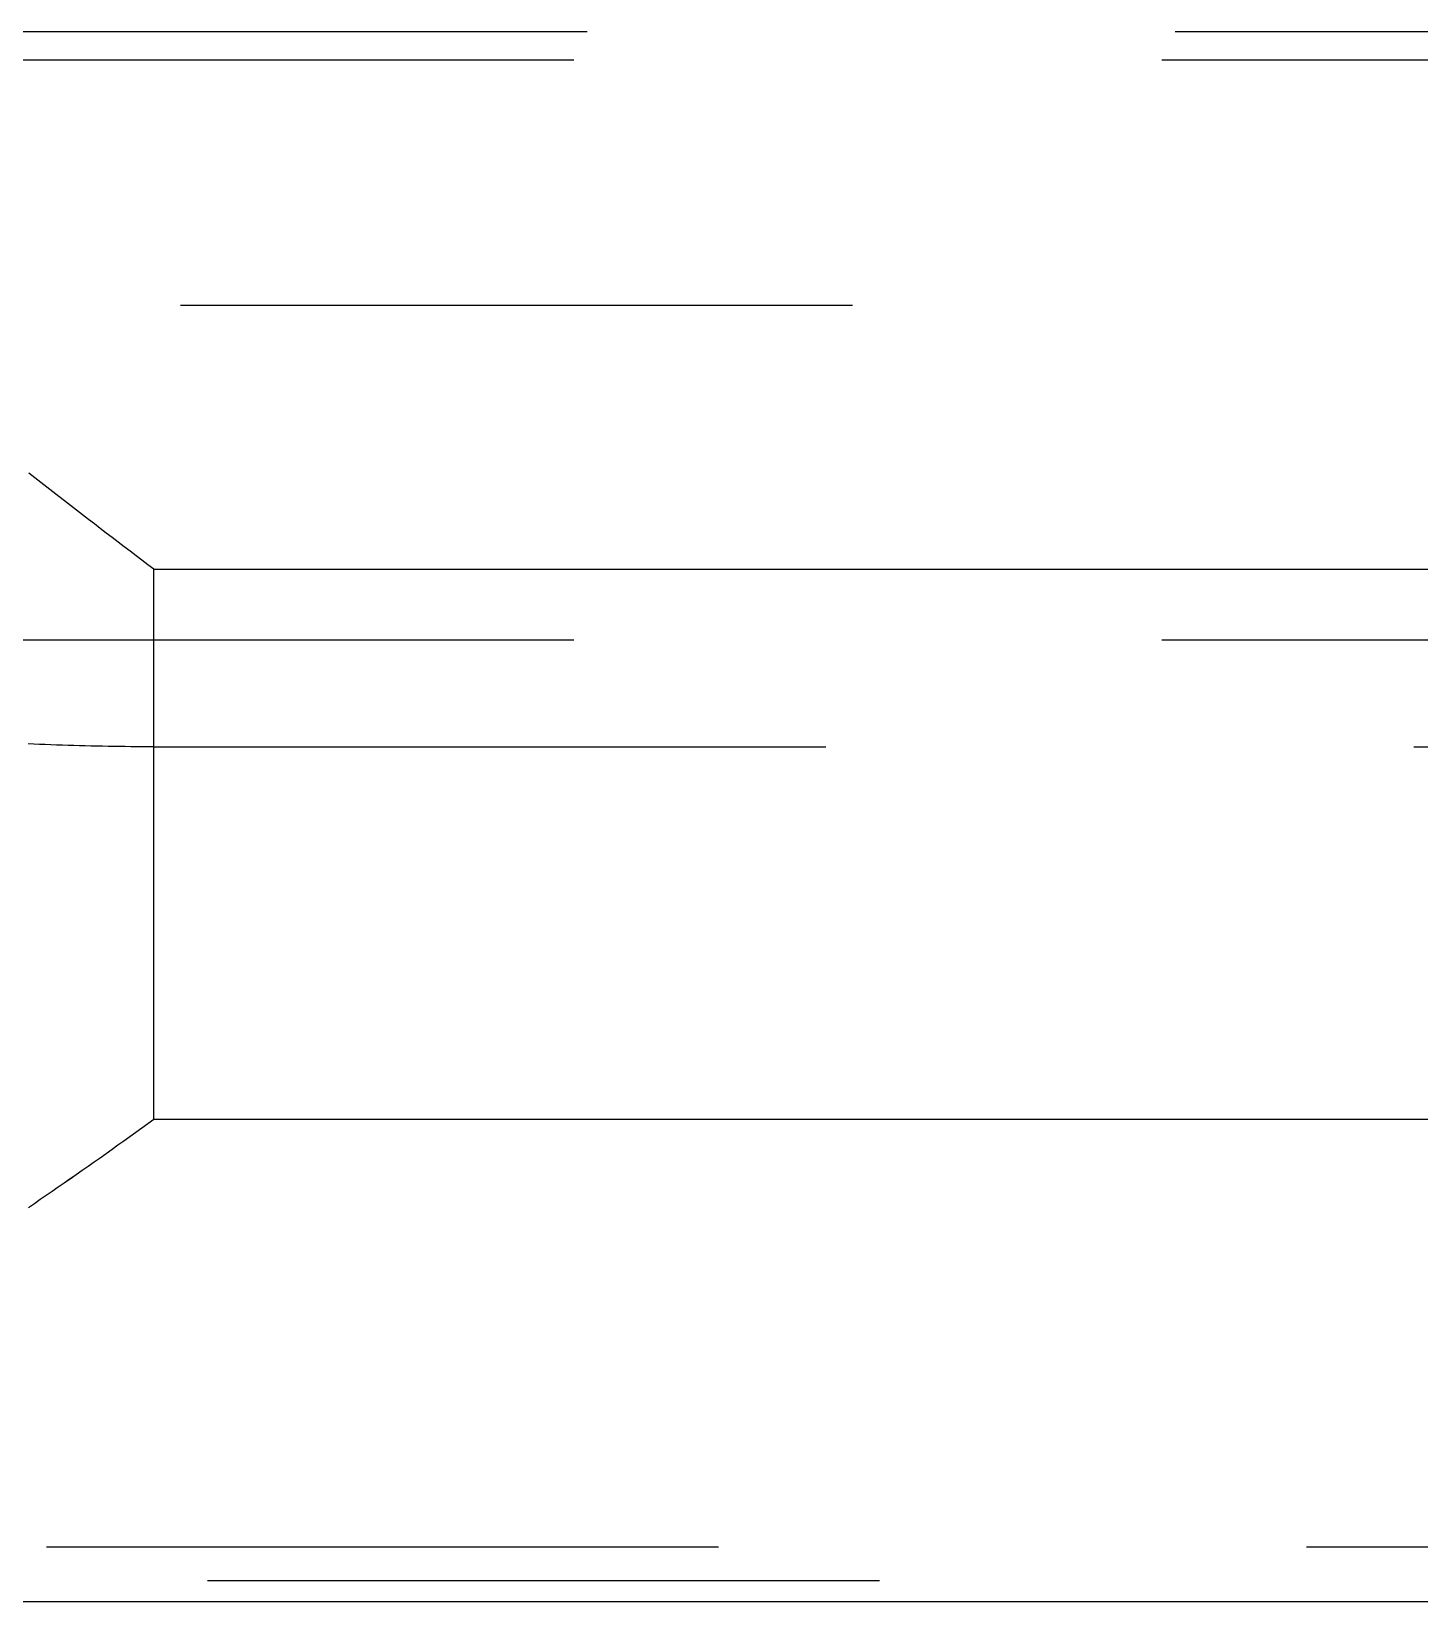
# Model space of a CAD drawing. Extents: x -11 to 23.5, y -3.8 to 3.8.
# Drawn here: x 1.628 to 2.454, y -1.884 to -0.95 of the extents above; entities that cross this region are included whole.
import ezdxf

# ---------------------------------------------------------------- set-up
doc = ezdxf.new("R2010")
doc.units = 0
doc.linetypes.add('PHL_CENTER', pattern=[0.75, 0.4, -0.35])
doc.linetypes.add('PHL_THICK', pattern=[0])
doc.layers.add('PROJECTION', color=7, linetype='CONTINUOUS')

msp = doc.modelspace()

# ---------------------------------------------------------------- linework, layer by layer
at = {"layer": 'PROJECTION', "color": 3, "linetype": 'PHL_CENTER'}
for p, q in [((0.808826, -0.949776), (13.793174, -0.949776)), ((0.801003, -0.966633), (13.800997, -0.966633)), ((0.966781, -1.112619), (13.635219, -1.112619)), ((0.801, -1.311781), (6.611, -1.311781)), ((1.629577, -1.373893), (1.626189, -1.373738)), ((1.632967, -1.37404), (1.629577, -1.373893)), ((1.636358, -1.37418), (1.632967, -1.37404)), ((1.639751, -1.374312), (1.636358, -1.37418)), ((1.643144, -1.374438), (1.639751, -1.374312)), ((1.64654, -1.374556), (1.643144, -1.374438)), ((1.649936, -1.374667), (1.64654, -1.374556)), ((1.653333, -1.374771), (1.649936, -1.374667)), ((1.656732, -1.374867), (1.653333, -1.374771)), ((1.660132, -1.374957), (1.656732, -1.374867)), ((1.663533, -1.375039), (1.660132, -1.374957)), ((1.666934, -1.375114), (1.663533, -1.375039)), ((1.670337, -1.375181), (1.666934, -1.375114)), ((1.673741, -1.375242), (1.670337, -1.375181)), ((1.677146, -1.375295), (1.673741, -1.375242)), ((1.680551, -1.375342), (1.677146, -1.375295)), ((1.683957, -1.375381), (1.680551, -1.375342)), ((1.687365, -1.375413), (1.683957, -1.375381)), ((1.690772, -1.375438), (1.687365, -1.375413)), ((1.694181, -1.375455), (1.690772, -1.375438)), ((1.69759, -1.375466), (1.694181, -1.375455)), ((1.701, -1.375469), (1.69759, -1.375466)), ((1.701, -1.375469), (12.901, -1.375469)), ((1.701, -1.597096), (1.701, -1.375469)), ((1.697436, -1.599674), (1.701, -1.597096)), ((1.701, -1.597096), (12.901, -1.597096)), ((1.686768, -1.60735), (1.690324, -1.604799)), ((1.690324, -1.604799), (1.69388, -1.60224)), ((1.69388, -1.60224), (1.697436, -1.599674)), ((1.672542, -1.617488), (1.676099, -1.614964)), ((1.676099, -1.614964), (1.679656, -1.612433)), ((1.679656, -1.612433), (1.683212, -1.609895)), ((1.683212, -1.609895), (1.686768, -1.60735)), ((1.658314, -1.627512), (1.661871, -1.625017)), ((1.661871, -1.625017), (1.665429, -1.622514)), ((1.665429, -1.622514), (1.668985, -1.620005)), ((1.668985, -1.620005), (1.672542, -1.617488)), ((1.644086, -1.637416), (1.647643, -1.634951)), ((1.647643, -1.634951), (1.6512, -1.632479)), ((1.6512, -1.632479), (1.654757, -1.629999)), ((1.654757, -1.629999), (1.658314, -1.627512)), ((1.633417, -1.644764), (1.636973, -1.642322)), ((1.636973, -1.642322), (1.64053, -1.639873)), ((1.64053, -1.639873), (1.644086, -1.637416)), ((1.626305, -1.649623), (1.629861, -1.647197)), ((1.629861, -1.647197), (1.633417, -1.644764)), ((0.887148, -1.85165), (13.714852, -1.85165)), ((0.982837, -1.87165), (13.619163, -1.87165)), ((1.070632, -1.88415), (13.531368, -1.88415))]:
    msp.add_line(p, q, dxfattribs=at)
at = {"layer": 'PROJECTION', "color": 7, "linetype": 'PHL_THICK'}
for p, q in [((1.630188, -1.215432), (1.626648, -1.212661)), ((1.633728, -1.218198), (1.630188, -1.215432)), ((1.637268, -1.22096), (1.633728, -1.218198)), ((1.640808, -1.223717), (1.637268, -1.22096)), ((1.644349, -1.226469), (1.640808, -1.223717)), ((1.647889, -1.229217), (1.644349, -1.226469)), ((1.65143, -1.23196), (1.647889, -1.229217)), ((1.654971, -1.234698), (1.65143, -1.23196)), ((1.658512, -1.237431), (1.654971, -1.234698)), ((1.662053, -1.240159), (1.658512, -1.237431)), ((1.665593, -1.242882), (1.662053, -1.240159)), ((1.669134, -1.2456), (1.665593, -1.242882)), ((1.672674, -1.248313), (1.669134, -1.2456)), ((1.676215, -1.251021), (1.672674, -1.248313)), ((1.679754, -1.253723), (1.676215, -1.251021)), ((1.683294, -1.256419), (1.679754, -1.253723)), ((1.686834, -1.25911), (1.683294, -1.256419)), ((1.690373, -1.261796), (1.686834, -1.25911)), ((1.693912, -1.264476), (1.690373, -1.261796)), ((1.69745, -1.26715), (1.693912, -1.264476)), ((1.701, -1.269826), (1.69745, -1.26715)), ((1.701, -1.269826), (12.901, -1.269826)), ((1.701, -1.334056), (1.701, -1.269826)), ((1.701, -1.435063), (1.701, -1.334056)), ((1.701, -1.525991), (1.701, -1.435063)), ((1.701, -1.597096), (1.701, -1.525991)), ((1.697436, -1.599675), (1.701, -1.597096)), ((1.701, -1.597096), (12.901, -1.597096)), ((1.68677, -1.607348), (1.690325, -1.604797)), ((1.690325, -1.604797), (1.693881, -1.60224)), ((1.693881, -1.60224), (1.697436, -1.599675)), ((1.672545, -1.617483), (1.676101, -1.61496)), ((1.676101, -1.61496), (1.679658, -1.612429)), ((1.679658, -1.612429), (1.683214, -1.609892)), ((1.683214, -1.609892), (1.68677, -1.607348)), ((1.658317, -1.627504), (1.661874, -1.625009)), ((1.661874, -1.625009), (1.665431, -1.622508)), ((1.665431, -1.622508), (1.668988, -1.619999)), ((1.668988, -1.619999), (1.672545, -1.617483)), ((1.64409, -1.637406), (1.647647, -1.634942)), ((1.647647, -1.634942), (1.651204, -1.63247)), ((1.651204, -1.63247), (1.654761, -1.629991)), ((1.654761, -1.629991), (1.658317, -1.627504)), ((1.633422, -1.644753), (1.636978, -1.642312)), ((1.636978, -1.642312), (1.640534, -1.639863)), ((1.640534, -1.639863), (1.64409, -1.637406)), ((1.626311, -1.649612), (1.629866, -1.647186)), ((1.629866, -1.647186), (1.633422, -1.644753)), ((1.070632, -1.88415), (13.531368, -1.88415))]:
    msp.add_line(p, q, dxfattribs=at)

doc.saveas('drawing.dxf')
